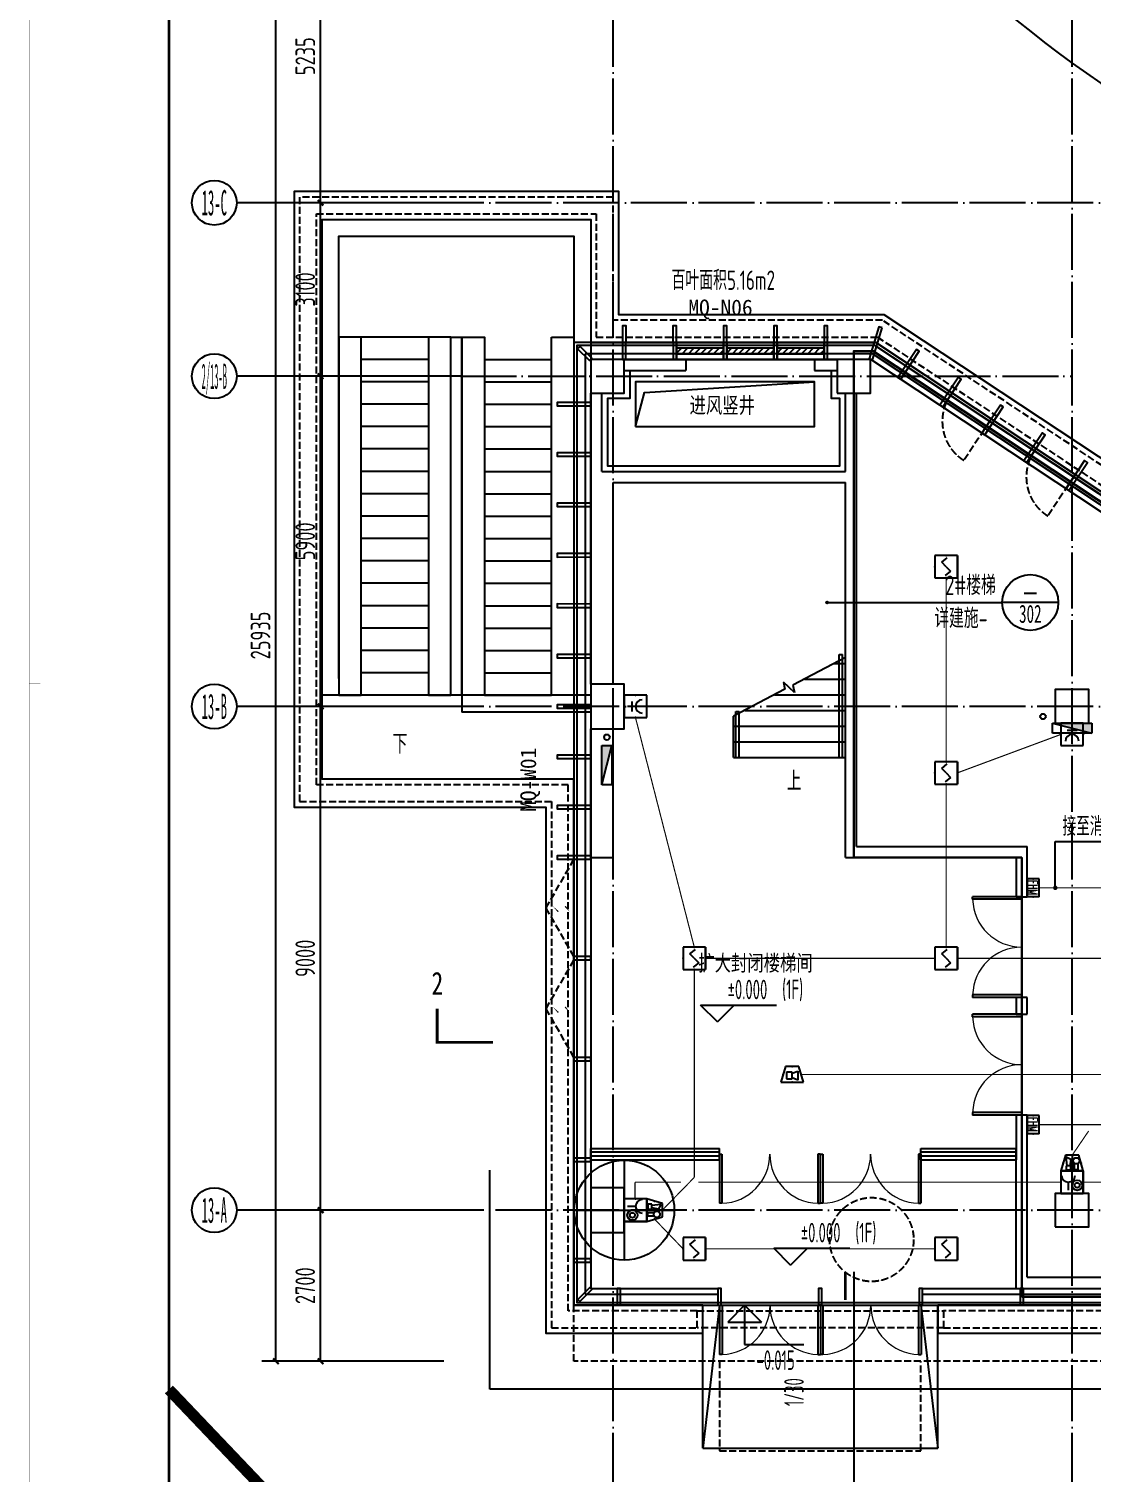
# Model space of a CAD drawing. Extents: x -1262219 to 73468, y -207485 to 163917.
# Drawn here: x -691012 to -672018, y -4698 to 21106 of the extents above; entities that cross this region are included whole.
import ezdxf
from ezdxf.enums import TextEntityAlignment as Align

# ---------------------------------------------------------------- set-up
doc = ezdxf.new("R2010")
doc.units = 0
doc.header["$LTSCALE"] = 500
doc.header["$MEASUREMENT"] = 0
for name, pattern in [('13#楼幕墙$0$DASH', [0.35, 0.25, -0.1]), ('X-104 13#平面$0$109-34 轴网$0$L1$0$$AUDIT_BAD_LTYPE1', [0]), ('X-104 13#平面$0$ACAD_ISO04W100', [30, 24, -3, 0, -3]), ('X-104 13#平面$0$ACAD_ISO05W100', [34, 24, -3, 0.5, -3, 0.5, -3]), ('X-104 13#平面$0$DASH', [0.35, 0.25, -0.1]), ('X-104 13#平面$0$DOTE', [2.42, 2, -0.2, 0.02, -0.2])]:
    doc.linetypes.add(name, pattern=pattern)
doc.layers.get('0').update_dxf_attribs({"linetype": 'CONTINUOUS'})
doc.layers.get('Defpoints').update_dxf_attribs({"linetype": 'CONTINUOUS'})
doc.layers.add('13#楼幕墙$0$04-不打印_辅助线', color=165, linetype='CONTINUOUS', plot=False)
doc.layers.add('X-104 13#平面$0$04-不打印_辅助线', color=165, linetype='CONTINUOUS', plot=False)
for name, color, linetype in [('13#楼幕墙$0$A-C_幕墙龙骨', 133, 'CONTINUOUS'), ('13#楼幕墙$0$A-C_玻璃幕墙', 140, 'CONTINUOUS'), ('13#楼幕墙$0$A-C_窗', 140, 'CONTINUOUS'), ('13#楼幕墙$0$A-C_门', 150, 'CONTINUOUS'), ('AXIS_TEXT', 7, 'CONTINUOUS'), ('DIM-电视', 3, 'CONTINUOUS'), ('EQUIP-消防', 3, 'CONTINUOUS'), ('WIRE-消防', 4, 'TG_FS'), ('WIRE-消防广播', 6, 'TG_G'), ('WIRE-消防电源', 3, 'TG_FC'), ('WIRE-消防电话', 2, 'TG_FF'), ('WIRE-防火门监控', 1, 'TG_M2'), ('X-104 13#平面$0$01-标注_标高', 200, 'CONTINUOUS'), ('X-104 13#平面$0$01-标注_符号', 200, 'CONTINUOUS'), ('X-104 13#平面$0$01-标注_轴线坐标', 132, 'CONTINUOUS'), ('X-104 13#平面$0$02-TEXT_房间', 7, 'CONTINUOUS'), ('X-104 13#平面$0$02-TEXT_标注', 130, 'CONTINUOUS'), ('X-104 13#平面$0$02-TEXT_轴号', 7, 'CONTINUOUS'), ('X-104 13#平面$0$A-C_玻璃幕墙', 140, 'CONTINUOUS'), ('X-104 13#平面$0$A-C_门', 150, 'CONTINUOUS'), ('X-104 13#平面$0$A-E_栏杆', 232, 'CONTINUOUS'), ('X-104 13#平面$0$A-E_楼梯', 171, 'CONTINUOUS'), ('X-104 13#平面$0$A-E_电梯', 171, 'CONTINUOUS'), ('X-104 13#平面$0$A-I_卫-洁具', 241, 'CONTINUOUS'), ('X-104 13#平面$0$A-O_散水', 134, 'CONTINUOUS'), ('X-104 13#平面$0$A-SUR_保温', 222, 'CONTINUOUS'), ('X-104 13#平面$0$A-TECH_水', 3, 'CONTINUOUS'), ('X-104 13#平面$0$A-TECH_结构', 21, 'CONTINUOUS'), ('X-104 13#平面$0$A_AXIS-轴线', 36, 'X-104 13#平面$0$DOTE'), ('X-104 13#平面$0$A_STR-砌块墙', 121, 'CONTINUOUS'), ('X-104 13#平面$0$A_STR-砼柱', 51, 'CONTINUOUS'), ('X-104 13#平面$0$DIM_SYMB', 3, 'CONTINUOUS'), ('X-104 13#平面$0$DOOR_FIRE', 220, 'CONTINUOUS'), ('X-104 13#平面$0$M-用地 红线', 20, 'X-104 13#平面$0$ACAD_ISO04W100'), ('X-104 13#平面$0$M-绿化 首层轮廓', 197, 'CONTINUOUS'), ('X-104 13#平面$0$M-道路 边线', 151, 'CONTINUOUS')]:
    doc.layers.add(name, color=color, linetype=linetype)
doc.layers.add('X-104 13#平面$0$000套内', color=226, linetype='CONTINUOUS', lineweight=30, plot=False)
doc.styles.add('_TCH_DIM', font='SIMPLEX', dxfattribs={"bigfont": 'GBCBIG'})
doc.styles.add('_TEL_DIM', font='SIMPLEX', dxfattribs={"width": 0.8, "height": 3.5, "bigfont": 'JD'})
doc.styles.add('COMPLEX', font='COMPLEX')
doc.styles.add('TG_LINETYPE', font='SIMPLEX', dxfattribs={"width": 0.8, "height": 3, "bigfont": 'HZTXT'})
doc.styles.add('X-104 13#平面$0$_TCH_AXIS', font='STXIHEI.TTF', dxfattribs={"width": 0.75})
doc.styles.add('X-104 13#平面$0$_TCH_DIM', font='ros1.shx', dxfattribs={"width": 0.8, "bigfont": 'jd.shx'})
doc.styles.add('X-104 13#平面$0$_TCH_DIM_T3', font='ros1.shx', dxfattribs={"width": 0.8, "bigfont": 'jd.shx'})
doc.styles.add('X-104 13#平面$0$_TCH_LABEL', font='STXIHEI.TTF', dxfattribs={"width": 0.75})
doc.styles.add('X-104 13#平面$0$_TCH_SPACE', font='STXIHEI.TTF', dxfattribs={"width": 0.75, "height": 5})
doc.styles.add('X-104 13#平面$0$Standard', font='ros1.shx', dxfattribs={"width": 0.75, "bigfont": 'jd.shx'})
doc.linetypes.add('TG_FC', pattern='A,2,-0.6,["FC",TG_LINETYPE,S=0.1,R=0,X=-0.5,Y=-0.15],0', length=2.6)
doc.linetypes.add('TG_FF', pattern='A,2,-0.6,["FF",TG_LINETYPE,S=0.1,R=0,X=-0.5,Y=-0.15],0', length=2.6)
doc.linetypes.add('TG_FS', pattern='A,2,-0.6,["FS",TG_LINETYPE,S=0.1,R=0,X=-0.5,Y=-0.15],0', length=2.6)
doc.linetypes.add('TG_G', pattern='A,2,-0.45,["G",TG_LINETYPE,S=0.1,R=0,X=-0.35,Y=-0.15],0', length=2.45)
doc.linetypes.add('TG_M2', pattern='A,2,-0.6,["M2",TG_LINETYPE,S=0.1,R=0,X=-0.5,Y=-0.15],0', length=2.6)
doc.dimstyles.new('X-104 13#平面$0$_TCH_ARCH&&100', dxfattribs={"dimtxt": 350, "dimasz": 100, "dimexe": 250, "dimexo": 300, "dimgap": 100, "dimtad": 1, "dimdec": 0, "dimzin": 0, "dimdsep": 46, "dimtxsty": 'X-104 13#平面$0$_TCH_DIM_T3', "dimblk": 'X-104 13#平面$0$_ArchTick', "dimcen": 0.09, "dimclrt": 7, "dimazin": 2, "dimtfac": 1, "dimtdec": 0, "dimtix": 1, "dimtmove": 2, "dimatfit": 3, "dimfxl": 0, "dimtolj": 1, "dimtzin": 0, "dimarcsym": 0})

# ---------------------------------------------------------------- blocks, each defined once
blk = doc.blocks.new('图框-A1')
for points, const_width in [([(0, 0), (841, 0), (841, 594), (0, 594)], 0.05), ([(766, 584), (25, 584), (25, 10), (766, 10)], 0.5)]:
    blk.add_lwpolyline(points, close=True, dxfattribs=dict(const_width=const_width))
at = {"const_width": 0.05}
blk.add_lwpolyline([(0, 297), (2, 297)], dxfattribs=at)
blk = doc.blocks.new('_AXISO')
blk.add_circle((0, 0), 0.5)
at = {"layer": 'AXIS_TEXT', "style": 'COMPLEX', "width": 1.041667}
blk.add_attdef('A', text='', height=0.56, dxfattribs=at).set_placement((-0.25, -0.28), (0.25, -0.28), align=Align.FIT)
blk = doc.blocks.new('X-104 13#平面$0$_ArchTick')
at = {"color": 0, "linetype": 'ByBlock', "const_width": 0.4}
blk.add_lwpolyline([(-0.5, -0.5), (0.5, 0.5)], dxfattribs=at)
blk = doc.blocks.new('*D163')
at = {"layer": 'Defpoints', "color": 0}
for p in [(-6225, 23235), (-2925, 23235), (-2925, -2700)]:
    blk.add_point(p, dxfattribs=at)
at = {"layer": 'X-104 13#平面$0$01-标注_轴线坐标', "color": 0, "lineweight": -2}
for p, q in [((-3225, 23235), (-6475, 23235)), ((-6225, -2700), (-6225, 23235)), ((-3225, -2700), (-6475, -2700))]:
    blk.add_line(p, q, dxfattribs=at)
at = {"layer": 'X-104 13#平面$0$01-标注_轴线坐标', "color": 0, "lineweight": -2, "xscale": 100, "yscale": 100, "zscale": 100}
for p, rotation in [((-6225, 23235), 90), ((-6225, -2700), 270)]:
    blk.add_blockref('X-104 13#平面$0$_ArchTick', p, dxfattribs=dict(at, rotation=rotation))
at = {"layer": 'X-104 13#平面$0$01-标注_轴线坐标', "color": 7, "insert": (-6500, 10268), "char_height": 350, "attachment_point": 5, "rotation": 90, "style": 'X-104 13#平面$0$_TCH_DIM_T3'}
blk.add_mtext('\\A1;25935', dxfattribs=at)
blk = doc.blocks.new('*D164')
at = {"layer": 'Defpoints', "color": 0}
for p in [(-5425, 0), (-2925, 0), (-2925, -2700)]:
    blk.add_point(p, dxfattribs=at)
at = {"layer": 'X-104 13#平面$0$01-标注_轴线坐标', "color": 0, "lineweight": -2}
for p, q in [((-3225, 0), (-5675, 0)), ((-5425, -2700), (-5425, 0)), ((-3225, -2700), (-5675, -2700))]:
    blk.add_line(p, q, dxfattribs=at)
at = {"layer": 'X-104 13#平面$0$01-标注_轴线坐标', "color": 0, "lineweight": -2, "xscale": 100, "yscale": 100, "zscale": 100}
for p, rotation in [((-5425, 0), 90), ((-5425, -2700), 270)]:
    blk.add_blockref('X-104 13#平面$0$_ArchTick', p, dxfattribs=dict(at, rotation=rotation))
at = {"layer": 'X-104 13#平面$0$01-标注_轴线坐标', "color": 7, "insert": (-5700, -1350), "char_height": 350, "attachment_point": 5, "rotation": 90, "style": 'X-104 13#平面$0$_TCH_DIM_T3'}
blk.add_mtext('\\A1;2700', dxfattribs=at)
blk = doc.blocks.new('*D165')
at = {"layer": 'Defpoints', "color": 0}
for p in [(-5425, 9000), (-2925, 9000), (-2925, 0)]:
    blk.add_point(p, dxfattribs=at)
at = {"layer": 'X-104 13#平面$0$01-标注_轴线坐标', "color": 0, "lineweight": -2}
for p, q in [((-3225, 9000), (-5675, 9000)), ((-5425, 0), (-5425, 9000)), ((-3225, 0), (-5675, 0))]:
    blk.add_line(p, q, dxfattribs=at)
at = {"layer": 'X-104 13#平面$0$01-标注_轴线坐标', "color": 0, "lineweight": -2, "xscale": 100, "yscale": 100, "zscale": 100}
for p, rotation in [((-5425, 9000), 90), ((-5425, 0), 270)]:
    blk.add_blockref('X-104 13#平面$0$_ArchTick', p, dxfattribs=dict(at, rotation=rotation))
at = {"layer": 'X-104 13#平面$0$01-标注_轴线坐标', "color": 7, "insert": (-5700, 4500), "char_height": 350, "attachment_point": 5, "rotation": 90, "style": 'X-104 13#平面$0$_TCH_DIM_T3'}
blk.add_mtext('\\A1;9000', dxfattribs=at)
blk = doc.blocks.new('*D166')
at = {"layer": 'Defpoints', "color": 0}
for p in [(-5425, 14900), (-2925, 14900), (-2925, 9000)]:
    blk.add_point(p, dxfattribs=at)
at = {"layer": 'X-104 13#平面$0$01-标注_轴线坐标', "color": 0, "lineweight": -2}
for p, q in [((-3225, 14900), (-5675, 14900)), ((-5425, 9000), (-5425, 14900)), ((-3225, 9000), (-5675, 9000))]:
    blk.add_line(p, q, dxfattribs=at)
at = {"layer": 'X-104 13#平面$0$01-标注_轴线坐标', "color": 0, "lineweight": -2, "xscale": 100, "yscale": 100, "zscale": 100}
for p, rotation in [((-5425, 14900), 90), ((-5425, 9000), 270)]:
    blk.add_blockref('X-104 13#平面$0$_ArchTick', p, dxfattribs=dict(at, rotation=rotation))
at = {"layer": 'X-104 13#平面$0$01-标注_轴线坐标', "color": 7, "insert": (-5700, 11950), "char_height": 350, "attachment_point": 5, "rotation": 90, "style": 'X-104 13#平面$0$_TCH_DIM_T3'}
blk.add_mtext('\\A1;5900', dxfattribs=at)
blk = doc.blocks.new('*D167')
at = {"layer": 'Defpoints', "color": 0}
for p in [(-5425, 18000), (-2925, 18000), (-2925, 14900)]:
    blk.add_point(p, dxfattribs=at)
at = {"layer": 'X-104 13#平面$0$01-标注_轴线坐标', "color": 0, "lineweight": -2}
for p, q in [((-3225, 18000), (-5675, 18000)), ((-5425, 14900), (-5425, 18000)), ((-3225, 14900), (-5675, 14900))]:
    blk.add_line(p, q, dxfattribs=at)
at = {"layer": 'X-104 13#平面$0$01-标注_轴线坐标', "color": 0, "lineweight": -2, "xscale": 100, "yscale": 100, "zscale": 100}
for p, rotation in [((-5425, 18000), 90), ((-5425, 14900), 270)]:
    blk.add_blockref('X-104 13#平面$0$_ArchTick', p, dxfattribs=dict(at, rotation=rotation))
at = {"layer": 'X-104 13#平面$0$01-标注_轴线坐标', "color": 7, "insert": (-5700, 16450), "char_height": 350, "attachment_point": 5, "rotation": 90, "style": 'X-104 13#平面$0$_TCH_DIM_T3'}
blk.add_mtext('\\A1;3100', dxfattribs=at)
blk = doc.blocks.new('*D168')
at = {"layer": 'Defpoints', "color": 0}
for p in [(-5425, 23235), (-2925, 23235), (-2925, 18000)]:
    blk.add_point(p, dxfattribs=at)
at = {"layer": 'X-104 13#平面$0$01-标注_轴线坐标', "color": 0, "lineweight": -2}
for p, q in [((-3225, 23235), (-5675, 23235)), ((-5425, 18000), (-5425, 23235)), ((-3225, 18000), (-5675, 18000))]:
    blk.add_line(p, q, dxfattribs=at)
at = {"layer": 'X-104 13#平面$0$01-标注_轴线坐标', "color": 0, "lineweight": -2, "xscale": 100, "yscale": 100, "zscale": 100}
for p, rotation in [((-5425, 23235), 90), ((-5425, 18000), 270)]:
    blk.add_blockref('X-104 13#平面$0$_ArchTick', p, dxfattribs=dict(at, rotation=rotation))
at = {"layer": 'X-104 13#平面$0$01-标注_轴线坐标', "color": 7, "insert": (-5700, 20618), "char_height": 350, "attachment_point": 5, "rotation": 90, "style": 'X-104 13#平面$0$_TCH_DIM_T3'}
blk.add_mtext('\\A1;5235', dxfattribs=at)
blk = doc.blocks.new('13#楼幕墙$0$A$C1D2C5D5E')
at = {"layer": '13#楼幕墙$0$04-不打印_辅助线'}
for points in [[(0, 893), (0, -893)], [(-200, -400), (-200, 400)], [(-893, 0), (893, 0)]]:
    blk.add_lwpolyline(points, dxfattribs=at)
blk.add_circle((0, 0), 893, dxfattribs=at)
blk = doc.blocks.new('*U146')
h = blk.add_hatch()
h.set_pattern_fill('ANSI31', color=256, scale=50)
h.set_pattern_definition([(45, (-55312.376, 120006.8), (-56.1266, 56.1266), [])])
h.paths.add_polyline_path([(-840, 100), (0, 100), (0, 200), (-840, 200)])
for points in [[(-840, 0), (0, 0), (0, 300), (-840, 300)], [(-840, 100), (0, 100), (0, 200), (-840, 200)]]:
    blk.add_lwpolyline(points, close=True)
blk = doc.blocks.new('13#楼幕墙$0$A$C62EA228A')
at = {"linetype": '13#楼幕墙$0$DASH'}
blk.add_lwpolyline([(10, -300), (-860, -797), (-1730, -300)], dxfattribs=at)
at = {"layer": '13#楼幕墙$0$A-C_玻璃幕墙', "color": 1}
blk.add_lwpolyline([(-889, -674, 0, 25, 0), (-792, -580, 0, 0, 0), (-890, -456, 25, 0, 0), (-786, -374, 0, 0, 0)], format="xyseb", dxfattribs=at)
blk = doc.blocks.new('13#楼幕墙$0$A$C7A413A1D')
blk.add_lwpolyline([(-70, -300), (-10, -300), (-10, 0), (-70, 0)], close=True)
blk = doc.blocks.new('13#楼幕墙$0$A$C19832372')
blk.add_lwpolyline([(-384, -466), (-334, -498), (-8, 5), (-59, 38)], close=True)
blk = doc.blocks.new('*U129')
at = {"layer": '13#楼幕墙$0$A-C_幕墙龙骨', "rotation": 32.87626175215657}
blk.add_blockref('13#楼幕墙$0$A$C19832372', (40, 300), dxfattribs=at)
blk = doc.blocks.new('*U130')
at = {"layer": '13#楼幕墙$0$A-C_幕墙龙骨', "color": 0, "linetype": 'ByBlock', "lineweight": -2}
for p in [(0, 0), (900, 0), (1800, 0), (2700, 0), (3600, 0)]:
    blk.add_blockref('*U129', p, dxfattribs=at)
blk = doc.blocks.new('13#楼幕墙$0$A$C2CD63A88')
at = {"linetype": '13#楼幕墙$0$DASH'}
blk.add_lwpolyline([(-10, 720), (-10, -120)], dxfattribs=at)
blk.add_arc((-10, 720), 840, 270, 360, dxfattribs=at)
blk = doc.blocks.new('13#楼幕墙$0$$DorLib2D$00000002')
for p, q in [((-0.5, 0), (-0.5, 0.4875)), ((-0.475, 0.4875), (-0.5, 0.4875)), ((-0.475, 0), (-0.475, 0.4875)), ((0.475, 0), (0.475, 0.4875)), ((0.475, 0.4875), (0.5, 0.4875)), ((0.5, 0), (0.5, 0.4875)), ((-0.5, 0), (-0.475, 0)), ((0.5, 0), (0.475, 0))]:
    blk.add_line(p, q)
at = {"lineweight": 13}
for centre, start, end in [((-0.4875, 0), 0, 88.53072), ((0.4875, 0), 91.46928, 180)]:
    blk.add_arc(centre, 0.4875, start, end, dxfattribs=at)
blk = doc.blocks.new('13#楼幕墙')
at = {"layer": '13#楼幕墙$0$04-不打印_辅助线'}
blk.add_lwpolyline([(-200, -400), (-200, 400)], dxfattribs=at)
at = {"layer": '13#楼幕墙$0$A-C_幕墙龙骨'}
for points in [[(4604, 15766), (4546, 15783), (4374, 15209), (4431, 15191)], [(-830, -1594), (-794, -1630), (-582, -1418), (-618, -1382)]]:
    blk.add_lwpolyline(points, close=True, dxfattribs=at)
at = {"layer": '13#楼幕墙$0$A-C_玻璃幕墙'}
for p, q in [((4478, 15450), (-850, 15450)), ((-850, 15450), (-850, -1650)), ((4432, 15300), (-700, 15300)), ((-700, 15300), (-700, -1500)), ((12440, 10000), (4432, 15300)), ((12485, 10150), (4478, 15450)), ((4402, 15200), (-600, 15200)), ((-600, 15200), (-600, -1400)), ((12410, 9900), (4402, 15200)), ((-700, -1500), (1670, -1500)), ((-600, -1400), (1670, -1400)), ((5330, -1400), (21800, -1400)), ((5330, -1500), (21900, -1500)), ((-850, -1650), (1670, -1650)), ((5330, -1650), (22050, -1650))]:
    blk.add_line(p, q, dxfattribs=at)
blk.add_lwpolyline([(4493, 15500), (-900, 15500), (-900, -1700), (22100, -1700), (22100, -1100), (58400, -1100), (58400, 18960), (53293, 23245), (37800, 14300), (37800, 10200), (12500, 10200), (4493, 15500)], dxfattribs=at)
blk.add_blockref('13#楼幕墙$0$A$C1D2C5D5E', (0, 0))
at = {"layer": '13#楼幕墙$0$A-C_幕墙龙骨'}
for name, p in [('*U130', (0, 15500)), ('13#楼幕墙$0$A$C7A413A1D', (-60, -1400)), ('13#楼幕墙$0$A$C7A413A1D', (1740, -1400)), ('13#楼幕墙$0$A$C7A413A1D', (3540, -1400)), ('13#楼幕墙$0$A$C7A413A1D', (5340, -1400)), ('13#楼幕墙$0$A$C7A413A1D', (7140, -1400))]:
    blk.add_blockref(name, p, dxfattribs=at)
at = {"layer": '13#楼幕墙$0$A-C_幕墙龙骨', "xscale": -1, "rotation": 225.0000000000021}
blk.add_blockref('13#楼幕墙$0$A$C7A413A1D', (-572, 15228), dxfattribs=at)
at = {"layer": '13#楼幕墙$0$A-C_幕墙龙骨'}
for name, p, rotation in [('13#楼幕墙$0$A$C19832372', (5278, 15340), 359.3762617522031), ('13#楼幕墙$0$A$C19832372', (6028, 14843), 359.3762617522031), ('13#楼幕墙$0$A$C19832372', (-1200, 14440), 122.8762617521566), ('13#楼幕墙$0$A$C19832372', (6779, 14347), 359.3762617522031), ('13#楼幕墙$0$A$C19832372', (-1200, 13540), 122.8762617521566), ('13#楼幕墙$0$A$C19832372', (7529, 13850), 359.3762617522031), ('13#楼幕墙$0$A$C19832372', (8280, 13353), 359.3762617522031), ('13#楼幕墙$0$A$C19832372', (-1200, 12640), 122.8762617521566), ('13#楼幕墙$0$A$C19832372', (-1200, 11740), 122.8762617521566), ('13#楼幕墙$0$A$C19832372', (-1200, 10840), 122.8762617521566), ('13#楼幕墙$0$A$C19832372', (-1200, 9940), 122.8762617521566), ('13#楼幕墙$0$A$C19832372', (-1200, 9040), 122.8762617521566), ('13#楼幕墙$0$A$C19832372', (-1200, 8140), 122.8762617521566), ('13#楼幕墙$0$A$C19832372', (-1200, 7240), 122.8762617521566), ('13#楼幕墙$0$A$C19832372', (-1200, 6340), 122.8762617521566), ('13#楼幕墙$0$A$C7A413A1D', (-900, 4540), 90), ('13#楼幕墙$0$A$C7A413A1D', (-900, 2740), 90), ('13#楼幕墙$0$A$C7A413A1D', (-900, 940), 90), ('13#楼幕墙$0$A$C7A413A1D', (-900, -860), 90)]:
    blk.add_blockref(name, p, dxfattribs=dict(at, rotation=rotation))
at = {"layer": '13#楼幕墙$0$A-C_窗'}
for name, p, rotation in [('*U146', (930, 15500), 180), ('*U146', (1830, 15500), 180), ('*U146', (2730, 15500), 180), ('13#楼幕墙$0$A$C62EA228A', (-600, 4540), 270), ('13#楼幕墙$0$A$C62EA228A', (-600, 2740), 270)]:
    blk.add_blockref(name, p, dxfattribs=dict(at, rotation=rotation))
at = {"layer": '13#楼幕墙$0$A-C_窗', "xscale": -1}
for p, rotation in [((6121, 13499), 326.5000000000051), ((7622, 12505), 326.5000000000002)]:
    blk.add_blockref('13#楼幕墙$0$A$C2CD63A88', p, dxfattribs=dict(at, rotation=rotation))
at = {"layer": '13#楼幕墙$0$A-C_门', "xscale": -1800, "yscale": -1800, "zscale": 100}
for p in [(2603, -1700), (4403, -1700)]:
    blk.add_blockref('13#楼幕墙$0$$DorLib2D$00000002', p, dxfattribs=at)
blk = doc.blocks.new('X-104 13#平面$0$$TwtSys$00000434')
for p, q in [((-0.5, 0.5), (-0.5, -0.5)), ((-0.5, -0.5), (0.5, 0.5)), ((0.5, 0.5), (-0.5, 0.5)), ((0.5, -0.5), (0.5, 0.5)), ((-0.5, -0.5), (0.5, -0.5))]:
    blk.add_line(p, q)
blk.add_solid([(0.5, -0.5), (0.5, 0.5), (-0.5, -0.5)])
blk = doc.blocks.new('X-104 13#平面$0$A$C55540B70')
at = {"layer": 'X-104 13#平面$0$A-TECH_水'}
for centre in [(-50020, 8820), (-57810, 8450)]:
    blk.add_circle(centre, 50, dxfattribs=at)
at = {"layer": 'X-104 13#平面$0$A-TECH_水', "xscale": -700, "yscale": 180, "zscale": 700}
for p, rotation in [((-49500, 8610), 180), ((-57810, 7950), 270)]:
    blk.add_blockref('X-104 13#平面$0$$TwtSys$00000434', p, dxfattribs=dict(at, rotation=rotation))
blk = doc.blocks.new('X-104 13#平面$0$A$C0BB3323F')
at = {"layer": 'Defpoints'}
blk.add_lwpolyline([(59300, 600), (59300, 20660), (54205, 24935), (38700, 16000), (38700, 11900), (13400, 11900), (5393, 17200), (0, 17200), (0, 0), (23000, 0), (23000, 600)], close=True, dxfattribs=at)
at = {"layer": 'X-104 13#平面$0$M-用地 红线', "ltscale": 0.05, "const_width": 200}
blk.add_lwpolyline([(-7235, -1505), (-2249, -6741), (66865, -6716)], dxfattribs=at)
at = {"layer": 'X-104 13#平面$0$M-绿化 首层轮廓'}
for p, q in [((-1500, -1500), (-1500, 2414)), ((-7235, -1505), (-2249, -6741)), ((24200, -1500), (-1500, -1500))]:
    blk.add_line(p, q, dxfattribs=at)
blk.add_arc((20226, 37873), 19341, 213.8613, 243.4185, dxfattribs=at)
at = {"layer": 'X-104 13#平面$0$M-道路 边线'}
blk.add_arc((20034, 37588), 18000, 210.0409, 247.6701, dxfattribs=at)
blk = doc.blocks.new('X-104 13#平面$0$$DorLib2D$00000002')
for p, q in [((-0.5, 0), (-0.5, 0.4875)), ((-0.475, 0.4875), (-0.5, 0.4875)), ((-0.475, 0), (-0.475, 0.4875)), ((0.475, 0), (0.475, 0.4875)), ((0.475, 0.4875), (0.5, 0.4875)), ((0.5, 0), (0.5, 0.4875)), ((-0.5, 0), (-0.475, 0)), ((0.5, 0), (0.475, 0))]:
    blk.add_line(p, q)
at = {"lineweight": 13}
for centre, start, end in [((-0.4875, 0), 0, 88.53072), ((0.4875, 0), 91.46928, 180)]:
    blk.add_arc(centre, 0.4875, start, end, dxfattribs=at)
blk = doc.blocks.new('_FZHK')
blk.add_lwpolyline([(-0.5, -0.5), (0.5, -0.5), (0.5, 0.5), (-0.5, 0.5)], close=True)
blk = doc.blocks.new('X-104 13#平面$0$$WINLIB2D$00000001')
at = {"color": 0}
for points in [[(-0.5, 0.5), (-0.5, -0.5)], [(-0.5, 0.5), (0.5, 0.5)], [(0.5, -0.5), (0.5, 0.5)], [(0.5, 0.167), (-0.5, 0.167)], [(0.5, -0.167), (-0.5, -0.167)], [(-0.5, -0.5), (0.5, -0.5)]]:
    blk.add_lwpolyline(points, dxfattribs=at)
blk = doc.blocks.new('$equip_U$00000201(HT0787)')
at = {"color": 3}
for p, q in [((0.5, 0.5), (-0.5, 0.5)), ((-0.5, 0.5), (-0.5, -0.5)), ((-0.2, 0.2), (0.05, 0.4)), ((0, 0), (-0.2, 0.2)), ((0, 0), (0.2, -0.2)), ((0.5, -0.5), (0.5, 0.5)), ((-0.5, -0.5), (0.5, -0.5)), ((0.2, -0.2), (-0.05, -0.4))]:
    blk.add_line(p, q, dxfattribs=at)
for points, const_width in [([(-0.5, 0.5), (0.5, 0.5)], 0.025), ([(-0.5, -0.5), (-0.5, 0.5)], 0.025), ([(0.05, 0.4), (-0.2, 0.2), (0.2, -0.2), (-0.05, -0.4)], 0.0125), ([(0.5, 0.5), (0.5, -0.5)], 0.025), ([(0.5, -0.5), (-0.5, -0.5)], 0.025)]:
    blk.add_lwpolyline(points, dxfattribs=dict(at, const_width=const_width))
blk.add_lwpolyline([(0.5, 0.5), (0.5, -0.5)], dxfattribs=at)
for p in [(-0.5, 0), (0, 0.5), (0.5, 0), (0, -0.5)]:
    blk.add_point(p)
at = {"color": 7, "style": '_TEL_DIM', "flags": 1}
blk.add_attdef('A', text='', height=0.000025, dxfattribs=at).set_placement((0, 0), align=Align.MIDDLE_CENTER)
blk = doc.blocks.new('$equip_U$00000276(HT0787)')
at = {"color": 3}
for p, q in [((-0.5, 1), (-0.5, 0)), ((0.5, 1), (-0.5, 1)), ((0.5, 0), (0.5, 1)), ((-0.5, 0), (0.5, 0))]:
    blk.add_line(p, q, dxfattribs=at)
blk.add_line((-0.169, 0.5), (-0.169, 0.15))
at = {"color": 3, "const_width": 0.025}
for points in [[(-0.5, 0), (-0.5, 1)], [(-0.5, 1), (0.5, 1)], [(0.5, 1), (0.5, 0)], [(0.5, 0), (-0.5, 0)]]:
    blk.add_lwpolyline(points, dxfattribs=at)
at = {"color": 3}
blk.add_lwpolyline([(0.5, 1), (0.5, 0)], dxfattribs=at)
for radius in [0.226, 0.113]:
    blk.add_circle((0.227, 0.36), radius)
blk.add_arc((-0.169, 0.8), 0.3, 180, 0)
for p in [(0, 1), (-0.5, 0.5), (0, 0), (0.5, 0.5)]:
    blk.add_point(p)
at = {"color": 7, "style": '_TEL_DIM', "flags": 1}
for tag in ['A', 'REMARK']:
    blk.add_attdef(tag, text='', height=0.000025, dxfattribs=at).set_placement((0, 0), align=Align.MIDDLE_CENTER)
blk = doc.blocks.new('$equip_U$00000160(HT0787)')
at = {"color": 1}
for p, q in [((-0.3, 0.7), (-0.5, 0)), ((0.3, 0.7), (-0.3, 0.7)), ((0, 0.7), (0, 0)), ((0.5, 0), (0.3, 0.7)), ((-0.5, 0), (0.5, 0)), ((-0.27, 0.626), (-0.05, 0.526)), ((-0.22, 0.226), (-0.27, 0.626)), ((-0.05, 0.226), (-0.27, 0.226)), ((-0.27, 0.226), (-0.27, 0.056)), ((-0.27, 0.056), (-0.05, 0.056)), ((-0.05, 0.526), (-0.1, 0.226)), ((-0.05, 0.056), (-0.05, 0.226)), ((0.112, 0.052), (0.112, 0.337)), ((0.262, 0.052), (0.112, 0.052)), ((0.262, 0.337), (0.262, 0.052))]:
    blk.add_line(p, q, dxfattribs=at)
at = {"color": 1, "const_width": 0.0125}
blk.add_lwpolyline([(-0.3, 0.7), (-0.5, 0), (0.5, 0), (0.3, 0.7), (-0.3, 0.7)], dxfattribs=at)
at = {"color": 1}
blk.add_circle((0.187, 0.452), 0.139, dxfattribs=at)
for p in [(0, 0.7), (-0.4, 0.35), (0, 0), (0.4, 0.35)]:
    blk.add_point(p)
at = {"color": 7, "style": '_TEL_DIM', "flags": 1}
blk.add_attdef('A', text='', height=0.000025, dxfattribs=at).set_placement((0, 0), align=Align.MIDDLE_CENTER)
blk = doc.blocks.new('$equip_U$00000153(HT0787)')
at = {"color": 4}
for p, q in [((-0.3, 0.35), (-0.5, -0.35)), ((0.3, 0.35), (-0.3, 0.35)), ((-0.25, 0.1), (-0.25, -0.2)), ((0, 0.1), (-0.25, 0.1)), ((0, 0.05), (0.25, 0.15)), ((0, -0.2), (0, 0.1)), ((0.25, 0.15), (0.25, -0.25)), ((0.5, -0.35), (0.3, 0.35)), ((-0.5, -0.35), (0.5, -0.35)), ((-0.25, -0.2), (0, -0.2)), ((0.25, -0.25), (0, -0.15))]:
    blk.add_line(p, q, dxfattribs=at)
at = {"color": 4, "const_width": 0.0125}
blk.add_lwpolyline([(-0.3, 0.35), (-0.5, -0.35), (0.5, -0.35), (0.3, 0.35), (-0.3, 0.35)], dxfattribs=at)
for p in [(-0.4, 0), (0, 0.35), (0.4, 0), (0, -0.35)]:
    blk.add_point(p)
at = {"color": 7, "style": '_TEL_DIM', "flags": 1}
blk.add_attdef('A', text='', height=0.000025, dxfattribs=at).set_placement((0, 0), align=Align.MIDDLE_CENTER)
blk = doc.blocks.new('$equip_U$00000395(HT0787)')
at = {"color": 3}
for p, q in [((0.407, 0.526), (-0.407, 0.526)), ((-0.407, 0.526), (-0.407, 0)), ((-0.407, 0), (0.407, 0)), ((0.407, 0.526), (0.407, 0))]:
    blk.add_line(p, q, dxfattribs=at)
for p in [(-0.407, 0.263), (0, 0.526), (0.407, 0.263)]:
    blk.add_point(p)
at = {"color": 3, "style": '_TEL_DIM', "width": 0.6}
blk.add_text('FHM', height=0.4, dxfattribs=at).set_placement((-0.334, 0.055))
at = {"color": 7, "style": '_TEL_DIM', "flags": 1}
for tag in ['A', 'REMARK']:
    blk.add_attdef(tag, text='', height=0.000025, dxfattribs=at).set_placement((0, 0), align=Align.MIDDLE_CENTER)
blk = doc.blocks.new('$equip_U$00000278(HT0787)')
at = {"color": 3}
for p, q in [((-0.5, 1), (-0.5, 0)), ((0.5, 1), (-0.5, 1)), ((0.5, 0), (0.5, 1)), ((-0.5, 0), (0.5, 0))]:
    blk.add_line(p, q, dxfattribs=at)
for p, q in [((-0.219, 0.331), (0.222, 0.331)), ((0, 0.5), (0, 0.15))]:
    blk.add_line(p, q)
at = {"color": 3, "const_width": 0.025}
for points in [[(-0.5, 0), (-0.5, 1)], [(-0.5, 1), (0.5, 1)], [(0.5, 1), (0.5, 0)], [(0.5, 0), (-0.5, 0)]]:
    blk.add_lwpolyline(points, dxfattribs=at)
blk.add_arc((0, 0.8), 0.3, 180, 0)
for p in [(0, 1), (-0.5, 0.5), (0, 0), (0.5, 0.5)]:
    blk.add_point(p)
at = {"color": 7, "style": '_TEL_DIM', "flags": 1}
for tag in ['A', 'REMARK']:
    blk.add_attdef(tag, text='', height=0.000025, dxfattribs=at).set_placement((0, 0), align=Align.MIDDLE_CENTER)
blk = doc.blocks.new('X-104 13#平面$0$轴网')
at = {"layer": 'X-104 13#平面$0$01-标注_轴线坐标'}
for p, q in [((-2925, 18000), (-6925, 18000)), ((-2925, 14900), (-6925, 14900)), ((-2925, 9000), (-6925, 9000)), ((-2925, 0), (-6925, 0))]:
    blk.add_line(p, q, dxfattribs=at)
at = {"layer": 'X-104 13#平面$0$A_AXIS-轴线', "linetype": 'X-104 13#平面$0$DOTE'}
for p, q in [((-200, -7401), (-200, 24620.3)), ((8000, -7401), (8000, 24620.3)), ((60408.4, 18000), (-2925, 18000)), ((60408.4, 9000), (-2925, 9000)), ((60408.4, 0), (-2925, 0))]:
    blk.add_line(p, q, dxfattribs=at)
at = {"layer": 'X-104 13#平面$0$01-标注_轴线坐标'}
ref = blk.add_blockref('_AXISO', (-7325, 18000), dxfattribs=dict(at, xscale=800, yscale=800, zscale=800))
ref.add_attrib('A', '13-C', dxfattribs={"layer": 'X-104 13#平面$0$02-TEXT_轴号', "height": 452.55, "style": 'X-104 13#平面$0$_TCH_AXIS', "width": 0.442077}).set_placement((-7551.3, 17773.7), (-7098.7, 17773.7), align=Align.FIT)
ref = blk.add_blockref('_AXISO', (-7325, 14900), dxfattribs=dict(at, xscale=800, yscale=800, zscale=800))
ref.add_attrib('A', '2/13-B', dxfattribs={"layer": 'X-104 13#平面$0$02-TEXT_轴号', "height": 452.55, "style": 'X-104 13#平面$0$_TCH_AXIS', "width": 0.331448}).set_placement((-7551.3, 14673.7), (-7098.7, 14673.7), align=Align.FIT)
ref = blk.add_blockref('_AXISO', (-7325, 9000), dxfattribs=dict(at, xscale=800, yscale=800, zscale=800))
ref.add_attrib('A', '13-B', dxfattribs={"layer": 'X-104 13#平面$0$02-TEXT_轴号', "height": 452.55, "style": 'X-104 13#平面$0$_TCH_AXIS', "width": 0.494538}).set_placement((-7551.3, 8773.7), (-7098.7, 8773.7), align=Align.FIT)
ref = blk.add_blockref('_AXISO', (-7325, 0), dxfattribs=dict(at, xscale=800, yscale=800, zscale=800))
ref.add_attrib('A', '13-A', dxfattribs={"layer": 'X-104 13#平面$0$02-TEXT_轴号', "height": 452.55, "style": 'X-104 13#平面$0$_TCH_AXIS', "width": 0.456881}).set_placement((-7551.3, -226.3), (-7098.7, -226.3), align=Align.FIT)
for p1, p2, distance, text, picture, middle in [((-2925, -2700), (-2925, 23235.1), 3300, '25935', '*D163', (-6500, 10267.5)), ((-2925, 18000), (-2925, 23235.1), 2500, '5235', '*D168', (-5700, 20617.5)), ((-2925, 14900), (-2925, 18000), 2500, '3100', '*D167', (-5700, 16450)), ((-2925, 9000), (-2925, 14900), 2500, '5900', '*D166', (-5700, 11950)), ((-2925, 0), (-2925, 9000), 2500, '9000', '*D165', (-5700, 4500)), ((-2925, -2700), (-2925, 0), 2500, '2700', '*D164', (-5700, -1350))]:
    dim = blk.add_aligned_dim(p1=p1, p2=p2, distance=distance, text=text, dimstyle='X-104 13#平面$0$_TCH_ARCH&&100', dxfattribs=at)
    dim.commit()
    dim.dimension.update_dxf_attribs({"geometry": picture, "text_midpoint": middle})
blk = doc.blocks.new('X-104 13#平面')
at = {"layer": 'X-104 13#平面$0$000套内'}
blk.add_lwpolyline([(7100, -1550), (21950, -1550), (21950, -950), (48400, -950), (48400, 11050), (53400, 11050), (53400, 18100), (58250, 18100), (58250, 18890), (53289.1, 23052.7), (37950, 14213.3), (37950, 10050), (12454.9, 10050), (4447.4, 15350), (4100, 15350), (4100, 6300), (7100, 6300), (7100, -1550)], dxfattribs=at)
at = {"layer": 'X-104 13#平面$0$01-标注_标高'}
for p, q in [((1663.1, 3362.9), (1363.1, 3662.9)), ((1363.1, 3662.9), (2719.6, 3662.9)), ((1663.1, 3362.9), (1963.1, 3662.9)), ((2970.8, -981.7), (2670.8, -681.7)), ((2670.8, -681.7), (4027.4, -681.7)), ((2970.8, -981.7), (3270.8, -681.7)), ((2150, -1700), (1850, -2000)), ((2150, -1700), (2450, -2000)), ((2150, -1700), (2150, -2400)), ((1850, -2000), (2450, -2000)), ((2150, -2400), (3206.6, -2400))]:
    blk.add_line(p, q, dxfattribs=at)
at = {"layer": 'X-104 13#平面$0$01-标注_符号'}
for p, q in [((3638.9, 10856.8), (4946, 10856.8)), ((4946, 10856.8), (6753.4, 10856.8)), ((7753.4, 10856.8), (6753.4, 10856.8)), ((4100, -1104.8), (4100, -6052))]:
    blk.add_line(p, q, dxfattribs=at)
blk.add_lwpolyline([(-4026.7, 8612.7, 0, 0, 0), (-4026.7, 16643.3, 0, 0, 0), (-1900, 16643.3, 0, 0, 0), (-1900, 10300, 80, 0, 0), (-1900, 10000, 0, 0, 0)], format="xyseb", dxfattribs=at)
at = {"layer": 'X-104 13#平面$0$01-标注_符号', "const_width": 50}
for points in [[(-3344.1, 3600), (-3344.1, 3000), (-2344.1, 3000)], [(3950, -1104.8), (3950, -1604.8)]]:
    blk.add_lwpolyline(points, dxfattribs=at)
at = {"layer": 'X-104 13#平面$0$01-标注_符号', "linetype": 'X-104 13#平面$0$109-34 轴网$0$L1$0$$AUDIT_BAD_LTYPE1'}
blk.add_lwpolyline([(3335.1, -2672.3, 0, 0, 0), (3335.1, -3482.5, 80, 0, 0), (3335.1, -3782.5, 0, 0, 0)], format="xyseb", dxfattribs=at)
at = {"layer": 'X-104 13#平面$0$01-标注_符号'}
for centre, radius in [((7253.4, 10856.8), 500), ((3623.5, 10856.8), 15.4)]:
    blk.add_circle(centre, radius, dxfattribs=at)
at = {"layer": 'X-104 13#平面$0$A-C_玻璃幕墙', "linetype": 'X-104 13#平面$0$DASH'}
blk.add_lwpolyline([(22100, -1700), (22100, -2700), (-900, -2700), (-900, -1700)], dxfattribs=at)
blk.add_lwpolyline([(5300, -2700), (1700, -2700), (1700, -4300), (5300, -4300)], close=True, dxfattribs=at)
at = {"layer": 'X-104 13#平面$0$A-E_栏杆'}
for p, q in [((3840, 8090), (3840, 9926)), ((3840, 9926), (3900, 9926)), ((3900, 8090), (3900, 9926)), ((1990, 8090), (1990, 8911.8)), ((1990, 8911.8), (2050, 8911.8)), ((2050, 8090), (2050, 8911.8)), ((1990, 8090), (2050, 8090)), ((3840, 8090), (3900, 8090))]:
    blk.add_line(p, q, dxfattribs=at)
at = {"layer": 'X-104 13#平面$0$A-E_楼梯'}
for p, q in [((1400, -4250), (1400, -1700)), ((1400, -1700), (5600, -1700)), ((1700, -1700), (1400, -4250)), ((5300, -1700), (5600, -4250)), ((5600, -4250), (5600, -1700)), ((1400, -4250), (5600, -4250))]:
    blk.add_line(p, q, dxfattribs=at)
at = {"layer": 'X-104 13#平面$0$A-E_电梯'}
for p, q in [((-5400, 17700), (-600, 17700)), ((-5400, 9200), (-5400, 17700)), ((-600, 17700), (-600, 9200)), ((-3500, 15600), (-4700, 15600)), ((-3500, 15200), (-4700, 15200)), ((-2500, 15200), (-1300, 15200)), ((-3500, 14800), (-4700, 14800)), ((-2500, 14800), (-1300, 14800)), ((-3500, 14400), (-4700, 14400)), ((-2500, 14400), (-1300, 14400)), ((-3500, 14000), (-4700, 14000)), ((-2500, 14000), (-1300, 14000)), ((-3500, 13600), (-4700, 13600)), ((-2500, 13600), (-1300, 13600)), ((-3500, 13200), (-4700, 13200)), ((-2500, 13200), (-1300, 13200)), ((-3500, 12800), (-4700, 12800)), ((-2500, 12800), (-1300, 12800)), ((-3500, 12400), (-4700, 12400)), ((-2500, 12400), (-1300, 12400)), ((-3500, 12000), (-4700, 12000)), ((-2500, 12000), (-1300, 12000)), ((-3500, 11600), (-4700, 11600)), ((-2500, 11600), (-1300, 11600)), ((-3500, 11200), (-4700, 11200)), ((-2500, 11200), (-1300, 11200)), ((-3500, 10800), (-4700, 10800)), ((-2500, 10800), (-1300, 10800)), ((-3500, 10400), (-4700, 10400)), ((-2500, 10400), (-1300, 10400)), ((-3500, 10000), (-4700, 10000)), ((-2500, 10000), (-1300, 10000)), ((3950, 9876), (3011.8, 9382.5)), ((3950, 8090), (3950, 9876)), ((-3500, 9600), (-4700, 9600)), ((-2500, 9600), (-1300, 9600)), ((3748.5, 9770), (3950, 9770)), ((2870.5, 9308.2), (1950, 8824)), ((3041.6, 9250.9), (2842.5, 9431.7)), ((2842.5, 9431.7), (2870.5, 9308.2)), ((3011.8, 9382.5), (3041.6, 9250.9)), ((3216.2, 9490), (3950, 9490)), ((-600, 9200), (-5400, 9200)), ((-3500, 9200), (-4700, 9200)), ((-2900, 9200), (-2900, 8900)), ((-2500, 9200), (-1300, 9200)), ((2683.8, 9210), (3950, 9210)), ((-600, 8900), (-2900, 8900)), ((1950, 8090), (1950, 8824)), ((2151.5, 8930), (3950, 8930)), ((1950, 8650), (3950, 8650)), ((1950, 8370), (3950, 8370)), ((1950, 8090), (3950, 8090))]:
    blk.add_line(p, q, dxfattribs=at)
blk.add_lwpolyline([(-5100, 9500), (-5100, 17400), (-900, 17400), (-900, 9500)], dxfattribs=at)
for points in [[(-4700, 15600), (-5100, 15600), (-5100, 9200), (-4700, 9200)], [(-3100, 15600), (-3500, 15600), (-3500, 9200), (-3100, 9200)], [(-2900, 9200), (-3100, 9200), (-3100, 15600), (-2900, 15600)], [(-2900, 15600), (-2500, 15600), (-2500, 9200), (-2900, 9200)], [(-1300, 15600), (-900, 15600), (-900, 9200), (-1300, 9200)]]:
    blk.add_lwpolyline(points, close=True, dxfattribs=at)
at = {"layer": 'X-104 13#平面$0$A-I_卫-洁具', "linetype": 'X-104 13#平面$0$DASH'}
blk.add_circle((4418.2, -525.2), 750, dxfattribs=at)
at = {"layer": 'X-104 13#平面$0$A-O_散水', "linetype": 'X-104 13#平面$0$DASH'}
for p, q in [((1300, -1800), (5700, -1800)), ((5700, -2100), (1300, -2100))]:
    blk.add_line(p, q, dxfattribs=at)
at = {"layer": 'X-104 13#平面$0$A-O_散水'}
for points in [[(1400, -2200), (1400, -1700), (-900, -1700), (-900, 7700), (-5400, 7700), (-5400, 17700), (-600, 17700), (-600, 15500), (4492.6, 15500), (12500, 10200), (14300, 10200), (14300, 10700), (12650.5, 10700), (4643.1, 16000), (-100, 16000), (-100, 18200), (-5900, 18200), (-5900, 7200), (-1400, 7200), (-1400, -2200)], [(51800, -1600), (51800, -1100), (22100, -1100), (22100, -1700), (5600, -1700), (5600, -2200), (22600, -2200), (22600, -1600)]]:
    blk.add_lwpolyline(points, close=True, dxfattribs=at)
at = {"layer": 'X-104 13#平面$0$A-O_散水', "linetype": 'X-104 13#平面$0$DASH'}
for points in [[(1300, -2100), (1300, -1800), (-1000, -1800), (-1000, 7600), (-5500, 7600), (-5500, 17800), (-500, 17800), (-500, 15600), (4522.7, 15600), (12530.1, 10300), (14300, 10300), (14300, 10600), (12620.4, 10600), (4613, 15900), (-200, 15900), (-200, 18100), (-5800, 18100), (-5800, 7300), (-1300, 7300), (-1300, -2100)], [(51700, -1500), (51700, -1200), (22200, -1200), (22200, -1800), (5700, -1800), (5700, -2100), (22500, -2100), (22500, -1500)]]:
    blk.add_lwpolyline(points, close=True, dxfattribs=at)
at = {"layer": 'X-104 13#平面$0$A-SUR_保温'}
blk.add_lwpolyline([(100, 15000), (100, 14500), (-300, 14500), (-300, 13300), (3850, 13300), (3850, 14500), (3700, 14500), (3700, 15000)], dxfattribs=at)
at = {"layer": 'X-104 13#平面$0$A-TECH_结构'}
for points in [[(58350, -1050), (58350, 18936.6), (53287.9, 23184.2), (37850, 14271.1), (37850, 10150), (12485, 10150), (4477.5, 15450), (-850, 15450), (-850, -1650), (22050, -1650), (22050, -1050)], [(200, 14000), (3400, 14000), (3400, 14800), (200, 14800)]]:
    blk.add_lwpolyline(points, close=True, dxfattribs=at)
for points in [[(200, 14000), (360.6, 14608.1), (3400, 14800)], [(-900, -1675), (-900, -1700)], [(-825, -1700), (-900, -1700)]]:
    blk.add_lwpolyline(points, dxfattribs=at)
at = {"layer": 'X-104 13#平面$0$A_AXIS-轴线', "linetype": 'X-104 13#平面$0$DOTE'}
blk.add_line((-2925, 14900), (8000, 14900), dxfattribs=at)
at = {"layer": 'X-104 13#平面$0$A_STR-砌块墙'}
for p, q in [((0, 15200), (1100, 15200)), ((0, 15000), (1100, 15000)), ((1100, 15200), (1100, 15000)), ((3400, 15200), (3800, 15200)), ((3400, 15200), (3400, 15000)), ((3400, 15000), (3800, 15000)), ((-600, 13100), (-600, 14600)), ((-400, 13200), (-400, 14600)), ((3950, 13200), (3950, 14600)), ((4150, 13100), (4150, 14600)), ((-400, 13200), (3950, 13200)), ((-600, 9400), (-600, 13100)), ((-200, 13000), (3950, 13000)), ((-200, 9400), (-200, 13000)), ((3950, 6300), (3950, 13000)), ((4150, 6500), (4150, 13100)), ((-600, 6300), (-600, 8600)), ((-200, 6300), (-200, 8600)), ((4150, 6500), (7200, 6500)), ((7200, 5600), (7200, 6500)), ((-600, 6300), (-200, 6300)), ((3950, 6300), (7000, 6300)), ((7000, 6300), (7000, 5600)), ((7000, 5600), (7200, 5600)), ((7200, 3800), (7000, 3800)), ((7000, 3800), (7000, 3500)), ((7200, 3500), (7200, 3800)), ((7000, 3500), (7200, 3500)), ((7200, 1700), (7000, 1700)), ((7000, 1700), (7000, 1100)), ((7200, 1000), (7200, 1700)), ((-600, 900), (-600, 1100)), ((7000, 900), (7000, 1100)), ((7000, -1300), (7000, 900)), ((7200, -1200), (7200, 1000)), ((7200, -1200), (8900, -1200)), ((7000, -1400), (7000, -1300)), ((7000, -1400), (7200, -1400)), ((7200, -1400), (7200, -1400)), ((7200, -1400), (8900, -1400))]:
    blk.add_line(p, q, dxfattribs=at)
at = {"layer": 'X-104 13#平面$0$DIM_SYMB'}
blk.add_lwpolyline([(3025, 7950, 0, 0, 0), (3025, 8910, 80, 0, 0), (3025, 9210, 0, 0, 0)], format="xyseb", dxfattribs=at)
for name, p in [('X-104 13#平面$0$A$C55540B70', (57500, 0)), ('X-104 13#平面$0$A$C0BB3323F', (-900, -1700)), ('X-104 13#平面$0$轴网', (0, 0))]:
    blk.add_blockref(name, p)
at = {"xscale": 100, "yscale": 100, "zscale": 100}
blk.add_blockref('图框-A1', (-10634.5, -20285.2), dxfattribs=at)
at = {"layer": 'X-104 13#平面$0$A-C_门', "zscale": 200}
for name, p, xscale, yscale in [('X-104 13#平面$0$$WINLIB2D$00000001', (550, 1000), 2300.000000003389, 200), ('X-104 13#平面$0$$WINLIB2D$00000001', (6150, 1000), 1699.999999996708, -200), ('X-104 13#平面$0$$DorLib2D$00000002', (2600, 1000), -1800, -1800), ('X-104 13#平面$0$$DorLib2D$00000002', (4400, 1000), -1800, -1800)]:
    blk.add_blockref(name, p, dxfattribs=dict(at, xscale=xscale, yscale=yscale))
at = {"layer": 'X-104 13#平面$0$A-TECH_结构'}
blk.add_blockref('13#楼幕墙', (0, 0), dxfattribs=at)
at = {"layer": 'X-104 13#平面$0$A_STR-砼柱'}
for p, xscale, yscale, zscale in [((-300, 14900), 600, 600, 600), ((4100, 14900), 600, 600, 600), ((-300, 9000), 600, 800, 800), ((8000, 9000), 600, 600, 600), ((-300, 0), 600, 800, 800), ((8000, 0), 599.9999999999991, 599.9999999999991, 599.9999999999991)]:
    blk.add_blockref('_FZHK', p, dxfattribs=dict(at, xscale=xscale, yscale=yscale, zscale=zscale))
at = {"layer": 'X-104 13#平面$0$DOOR_FIRE', "xscale": 1800, "yscale": 1800, "zscale": 200, "rotation": 90}
for p in [(7100, 4700), (7100, 2600)]:
    blk.add_blockref('X-104 13#平面$0$$DorLib2D$00000002', p, dxfattribs=at)
at = {"layer": 'X-104 13#平面$0$01-标注_标高', "color": 7, "style": 'X-104 13#平面$0$_TCH_DIM', "width": 0.64}
for s, p in [('(1F)', (2819.6, 3767.9)), ('%%P0.000', (1845.9, 3767.9)), ('%%P0.000', (3153.7, -576.7)), ('(1F)', (4127.4, -576.7)), ('-0.015', (2362.7, -2855))]:
    blk.add_text(s, height=350, dxfattribs=at).set_placement(p)
at = {"layer": 'X-104 13#平面$0$01-标注_符号', "color": 7}
for s, height, style, width, p in [('2#楼梯', 347.29, 'X-104 13#平面$0$_TCH_DIM', 0.8, (5734.3, 10991.1)), ('详建施-', 347.29, 'X-104 13#平面$0$_TCH_DIM', 0.8, (5537.3, 10401.8)), ('下', 347.3, 'X-104 13#平面$0$_TCH_DIM', 0.8, (-4138.5, 8157.7)), ('2', 407.8, 'X-104 13#平面$0$_TCH_LABEL', 0.75, (-3444, 3850))]:
    blk.add_text(s, height=height, dxfattribs=dict(at, style=style, width=width)).set_placement(p)
at = {"layer": 'X-104 13#平面$0$01-标注_符号', "color": 7, "style": 'X-104 13#平面$0$_TCH_LABEL'}
for s, height, width, p, p2 in [('-', 322, 3.75, (7052.1, 10897.1), (7454.6, 10897.1)), ('302', 321.99, 0.749097, (7052.1, 10494.6), (7454.6, 10494.6))]:
    blk.add_text(s, height=height, dxfattribs=dict(at, width=width)).set_placement(p, p2, align=Align.FIT)
at = {"layer": 'X-104 13#平面$0$01-标注_符号', "color": 7, "linetype": 'X-104 13#平面$0$109-34 轴网$0$L1$0$$AUDIT_BAD_LTYPE1', "style": 'X-104 13#平面$0$_TCH_DIM', "width": 0.64}
blk.add_text('1/30', height=350, rotation=90, dxfattribs=at).set_placement((3206.7, -3500))
at = {"layer": 'X-104 13#平面$0$02-TEXT_房间', "style": 'X-104 13#平面$0$_TCH_SPACE', "width": 0.75}
for s, p in [('进风竖井', (1166.3, 14240.2)), ('扩大封闭楼梯间', (1322, 4274))]:
    blk.add_text(s, height=285.43, dxfattribs=at).set_placement(p)
at = {"layer": 'X-104 13#平面$0$02-TEXT_标注', "linetype": 'X-104 13#平面$0$ACAD_ISO05W100', "style": 'X-104 13#平面$0$_TCH_AXIS'}
blk.add_text('MQ-N06', height=281.25, dxfattribs=at).set_placement((1144.5, 15989.4))
blk.add_text('MQ-W01', height=281.25, rotation=90, dxfattribs=at).set_placement((-1575.1, 7115.9))
at = {"layer": 'X-104 13#平面$0$04-不打印_辅助线', "style": 'X-104 13#平面$0$Standard', "width": 0.75}
blk.add_text('百叶面积5.16m2', height=347.29, dxfattribs=at).set_placement((844.3, 16441.6))
at = {"layer": 'X-104 13#平面$0$DIM_SYMB', "color": 7, "style": 'X-104 13#平面$0$_TCH_DIM', "width": 0.8}
blk.add_text('上', height=347.3, dxfattribs=at).set_placement((2902.4, 7495))

msp = doc.modelspace()

# ---------------------------------------------------------------- linework, layer by layer
at = {"layer": 'DIM-电视'}
for p, q in [((-672675, 5759), (-672675, 6585)), ((-672675, 6585), (-670978, 6585))]:
    msp.add_line(p, q, dxfattribs=at)
at = {"layer": 'DIM-电视', "const_width": 40}
msp.add_lwpolyline([(-672675, 5739, 1), (-672675, 5779, 1)], format="xyb", close=True, dxfattribs=at)
at = {"layer": 'WIRE-消防', "const_width": 20}
for points in [[(-674625, 8013), (-674625, 11297)], [(-680175, 8800), (-679125, 4700)], [(-674425, 7813), (-672575, 8500)], [(-674625, 4700), (-674625, 7613)], [(-679835, -160), (-679325, -691)], [(-678925, -691), (-674825, -691)]]:
    msp.add_lwpolyline(points, dxfattribs=at)
at = {"layer": 'WIRE-消防广播', "const_width": 20}
msp.add_lwpolyline([(-632498, 2425), (-677216, 2425)], dxfattribs=at)
at = {"layer": 'WIRE-消防电源', "const_width": 20}
for points in [[(-678925, 4500), (-674825, 4500)], [(-674425, 4500), (-670319, 4500)], [(-679125, 4300), (-679125, 585)], [(-672375, 980), (-672079, 1415)], [(-679695, 0), (-679125, 585)]]:
    msp.add_lwpolyline(points, dxfattribs=at)
at = {"layer": 'WIRE-消防电话', "const_width": 20}
for points in [[(-679365, 500), (-680183, 500)], [(-680183, 500), (-680183, 200)], [(-672575, 500), (-679051, 500)], [(-661238, 500), (-672175, 500)]]:
    msp.add_lwpolyline(points, dxfattribs=at)
at = {"layer": 'WIRE-防火门监控', "const_width": 20}
for points in [[(-672965, 5759), (-670671, 5759)], [(-672965, 1528), (-670645, 1528)]]:
    msp.add_lwpolyline(points, dxfattribs=at)

# ---------------------------------------------------------------- block references
msp.add_blockref('X-104 13#平面', (-680375, 0))
at = {"layer": 'EQUIP-消防', "xscale": 400, "yscale": 400, "zscale": 400}
for name, p in [('$equip_U$00000201(HT0787)', (-674625, 11497)), ('$equip_U$00000201(HT0787)', (-674625, 7813)), ('$equip_U$00000201(HT0787)', (-679125, 4500)), ('$equip_U$00000201(HT0787)', (-674625, 4500)), ('$equip_U$00000153(HT0787)', (-677376, 2425)), ('$equip_U$00000160(HT0787)', (-672375, 700)), ('$equip_U$00000276(HT0787)', (-672375, 300)), ('$equip_U$00000201(HT0787)', (-679125, -691)), ('$equip_U$00000201(HT0787)', (-674625, -691))]:
    msp.add_blockref(name, p, dxfattribs=at)
for name, p, rotation in [('$equip_U$00000278(HT0787)', (-680375, 9000), 270), ('$equip_U$00000278(HT0787)', (-672375, 8700), 180), ('$equip_U$00000395(HT0787)', (-673175, 5759), 270), ('$equip_U$00000395(HT0787)', (-673175, 1528), 270), ('$equip_U$00000276(HT0787)', (-680375, 0), 270), ('$equip_U$00000160(HT0787)', (-679975, 0), 270)]:
    msp.add_blockref(name, p, dxfattribs=dict(at, rotation=rotation))

# ---------------------------------------------------------------- texts
at = {"layer": 'DIM-电视', "color": 7, "style": '_TCH_DIM'}
msp.add_text('接至消防线槽', height=337.6, dxfattribs=at).set_placement((-672545, 6690))

doc.saveas('drawing.dxf')
